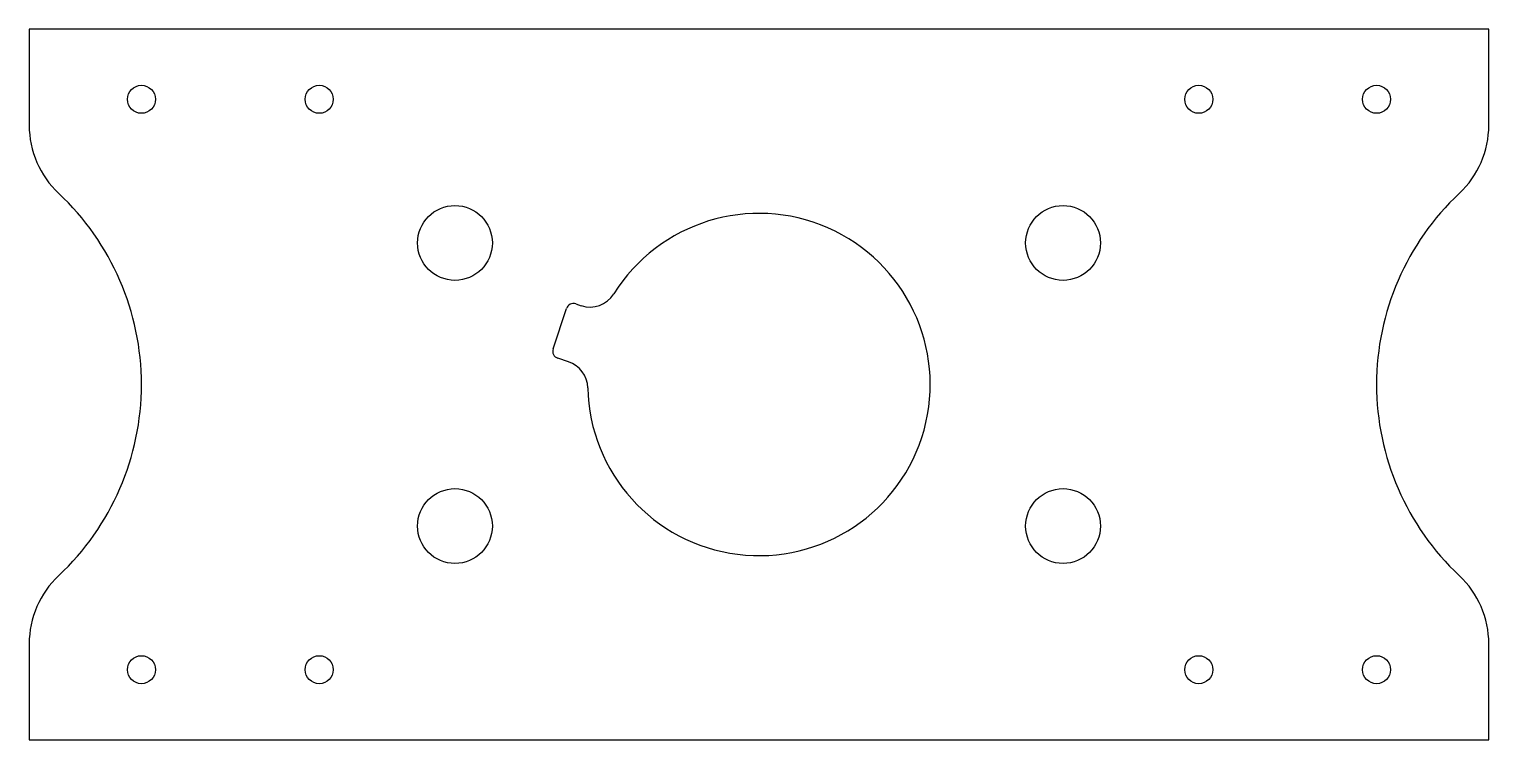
# Model space of a CAD drawing. Header units: millimetres. Extents: x -78 to 78, y -38 to 38.
import ezdxf

# ---------------------------------------------------------------- set-up
doc = ezdxf.new("R2010")
doc.units = ezdxf.units.MM
doc.linetypes.add('K5LT_BASIC', pattern=[0])

msp = doc.modelspace()

# ---------------------------------------------------------------- linework, layer by layer
at = {"color": 143, "linetype": 'K5LT_BASIC', "true_color": 0x33acca}
for p, q in [((78, 38), (-78, 38)), ((-78, 38), (-78, 27.73)), ((78, 27.73), (78, 38)), ((-22, 3.83), (-20.58, 8.11)), ((-19.57, 8.62), (-19.01, 8.43)), ((-20.35, 2.43), (-21.5, 2.82)), ((-78, -27.73), (-78, -38)), ((78, -38), (78, -27.73)), ((-78, -38), (78, -38))]:
    msp.add_line(p, q, dxfattribs=at)
for centre, radius in [((-66, 30.5), 1.5), ((-47, 30.5), 1.5), ((47, 30.5), 1.5), ((66, 30.5), 1.5), ((-32.5, 15.14), 4), ((32.5, 15.14), 4), ((-32.5, -15.14), 4), ((32.5, -15.14), 4), ((-66, -30.5), 1.5), ((-47, -30.5), 1.5), ((47, -30.5), 1.5), ((66, -30.5), 1.5)]:
    msp.add_circle(centre, radius, dxfattribs=at)
for centre, radius, start, end in [((-68, 27.73), 10, 180, 226.7993), ((68, 27.73), 10, 313.2007, 0), ((-94.04, 0), 28.04, 313.2007, 46.7993), ((94.04, 0), 28.04, 133.2007, 226.7993), ((0, 0), 18.3, 181.1112, 148.0226), ((-18.07, 11.28), 3, 251.6231, 328.0226), ((-19.82, 7.86), 0.8, 71.6231, 161.6231), ((-21.25, 3.57), 0.8, 161.6231, 251.6231), ((-21.3, -0.41), 3, 1.1112, 71.6231), ((-68, -27.73), 10, 133.2007, 180), ((68, -27.73), 10, 0, 46.7993)]:
    msp.add_arc(centre, radius, start, end, dxfattribs=at)

doc.saveas('drawing.dxf')
